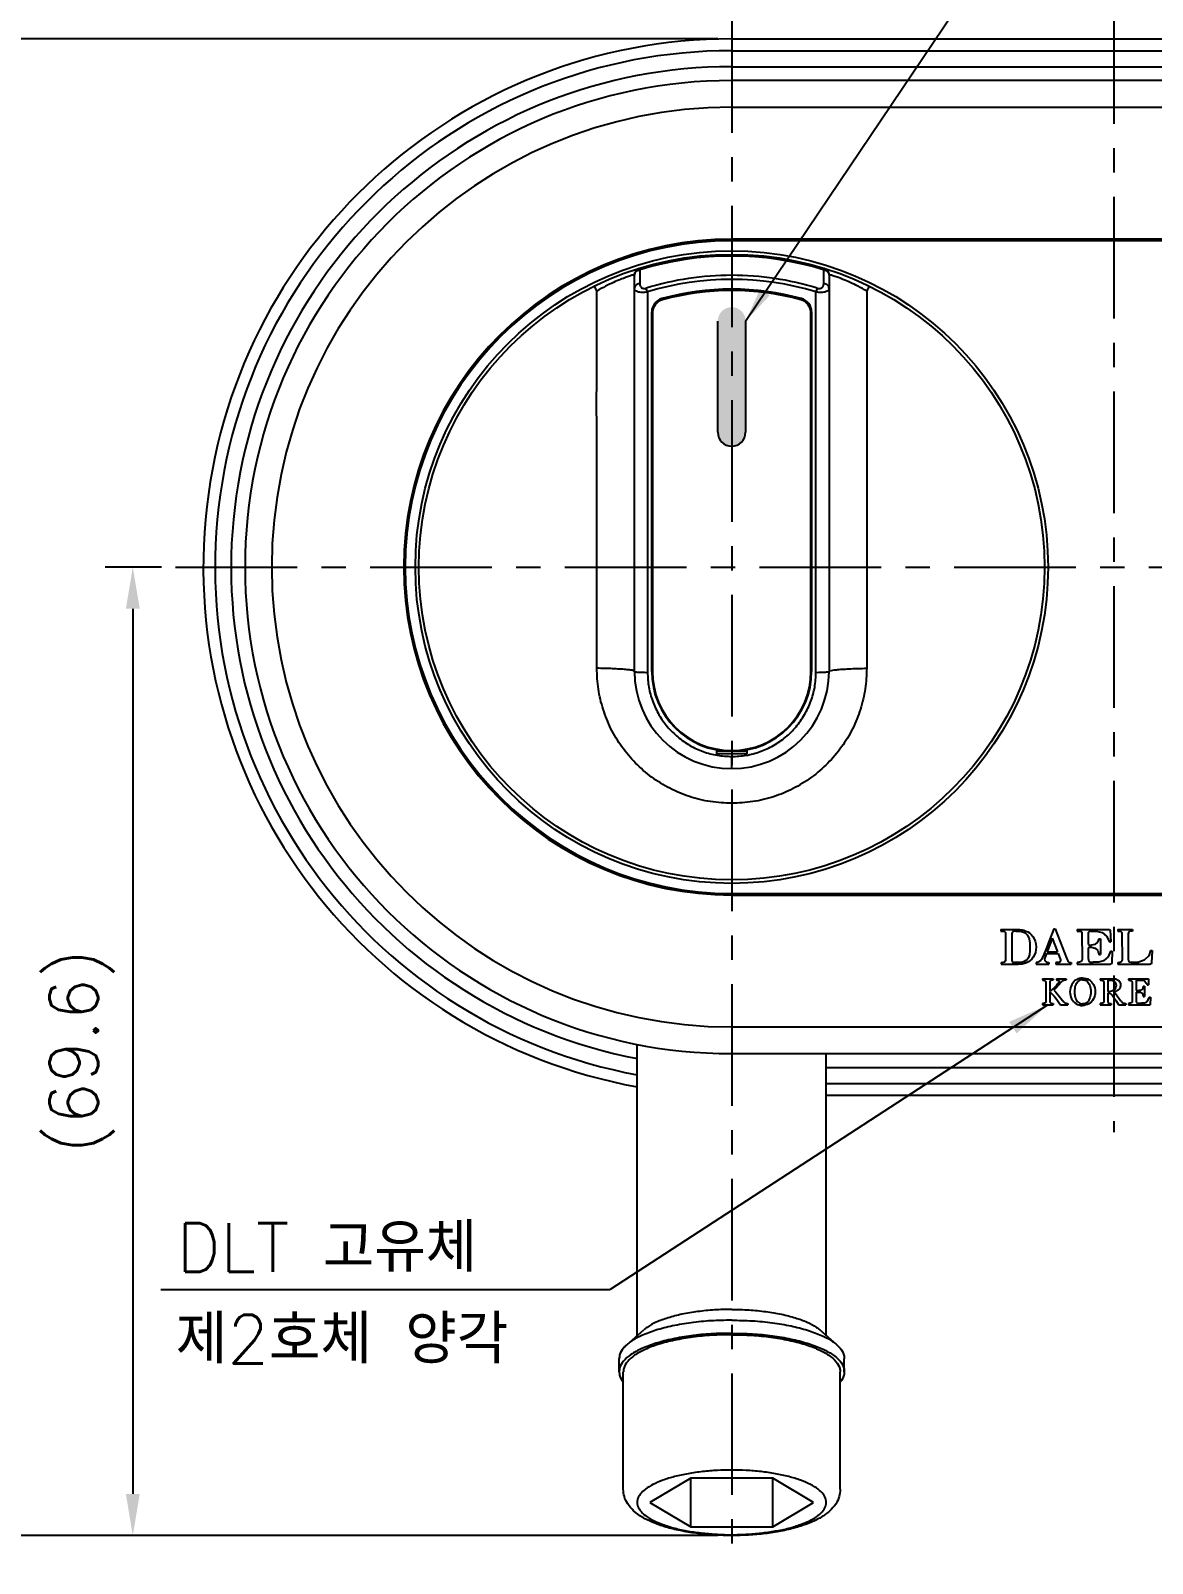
# Model space of a CAD drawing. Extents: x -10573 to -10153, y -17547 to -17250.
# Drawn here: x -10496.9 to -10416.3, y -17460.3 to -17350 of the extents above; entities that cross this region are included whole.
import ezdxf

# ---------------------------------------------------------------- set-up
doc = ezdxf.new("R2010")
doc.units = 0
doc.header["$LTSCALE"] = 7
doc.header["$MEASUREMENT"] = 0
doc.linetypes.add('CENTER', pattern=[2, 1.25, -0.25, 0.25, -0.25])
doc.layers.get('0').update_dxf_attribs({"color": 2, "linetype": 'CONTINUOUS'})
doc.layers.add('CL', color=1, linetype='CENTER')
doc.layers.add('D', color=2, linetype='CONTINUOUS')
doc.styles.add('GHS', font='ROMANS', dxfattribs={"bigfont": 'GHS'})
doc.dimstyles.new('STANDARD$7', dxfattribs={"dimtxt": 3.5, "dimasz": 3, "dimexe": 1, "dimexo": 0.0625, "dimgap": 1, "dimtad": 1, "dimdec": 4, "dimzin": 0, "dimdsep": 46, "dimtxsty": 'GHS', "dimcen": 1, "dimclrt": 2, "dimadec": 0, "dimazin": 0, "dimtfac": 1, "dimtdec": 4, "dimtofl": 0, "dimtmove": 0, "dimatfit": 3, "dimfxl": 0, "dimtolj": 1, "dimtzin": 0, "dimarcsym": 0})

msp = doc.modelspace()

# ---------------------------------------------------------------- hatches: boundary and pattern name
at = {"layer": 'D'}
h = msp.add_hatch(color=1, dxfattribs=at)
h.paths.add_polyline_path([(-10445.52, -17370.89, 0.414214), (-10446.52, -17369.89), (-10446.52, -17379.89, 0.414214), (-10445.52, -17378.89)])
h.paths.add_polyline_path([(-10446.52, -17369.89, 0.414213), (-10447.52, -17370.89), (-10447.52, -17378.89, 0.414213), (-10446.52, -17379.89)])

# ---------------------------------------------------------------- linework, layer by layer
at = {"color": 7, "linetype": 'Continuous'}
for p, q in [((-10446.52, -17350.59), (-10391.52, -17350.59)), ((-10446.52, -17351.45), (-10391.52, -17351.45)), ((-10446.52, -17352.59), (-10391.52, -17352.59)), ((-10391.52, -17353.59), (-10446.52, -17353.59)), ((-10446.52, -17355.51), (-10391.52, -17355.51)), ((-10391.52, -17365), (-10446.52, -17365)), ((-10391.52, -17365.12), (-10446.52, -17365.12)), ((-10446.52, -17366.21), (-10446.52, -17366.09)), ((-10453.52, -17396.09), (-10453.52, -17367.58)), ((-10453.13, -17367.21), (-10453.13, -17368.18)), ((-10439.9, -17368.18), (-10439.9, -17367.21)), ((-10439.52, -17367.58), (-10439.52, -17396.09)), ((-10439.52, -17367.58), (-10439.52, -17367.58)), ((-10452.57, -17368.8), (-10452.66, -17368.52)), ((-10452.57, -17368.8), (-10452.57, -17396.16)), ((-10440.38, -17368.52), (-10440.46, -17368.8)), ((-10440.46, -17396.16), (-10440.46, -17368.8)), ((-10452.27, -17396.09), (-10452.27, -17370.23)), ((-10440.77, -17370.23), (-10440.77, -17396.09)), ((-10452.22, -17370.32), (-10452.22, -17396.09)), ((-10440.82, -17396.09), (-10440.82, -17370.32)), ((-10447.62, -17401.74), (-10447.62, -17402.02)), ((-10445.42, -17401.84), (-10447.62, -17401.84)), ((-10446.52, -17403.09), (-10446.52, -17402.22)), ((-10445.42, -17401.74), (-10445.42, -17402.02)), ((-10446.52, -17412.07), (-10391.52, -17412.07)), ((-10446.52, -17412.19), (-10391.52, -17412.19)), ((-10427.16, -17414.65), (-10427.16, -17414.77)), ((-10427.16, -17414.65), (-10425.94, -17414.65)), ((-10427.16, -17414.77), (-10426.99, -17414.77)), ((-10426.99, -17414.77), (-10426.89, -17414.8)), ((-10426.89, -17414.8), (-10426.84, -17414.87)), ((-10426.84, -17414.87), (-10426.82, -17414.96)), ((-10426.82, -17414.96), (-10426.82, -17416.86)), ((-10426.35, -17414.88), (-10426.37, -17414.94)), ((-10426.37, -17414.94), (-10426.37, -17416.88)), ((-10426.3, -17414.82), (-10426.35, -17414.88)), ((-10426.21, -17414.79), (-10426.3, -17414.82)), ((-10426.09, -17414.79), (-10426.21, -17414.79)), ((-10426.09, -17414.79), (-10425.87, -17414.79)), ((-10425.94, -17414.65), (-10425.79, -17414.66)), ((-10425.87, -17414.79), (-10425.68, -17414.81)), ((-10425.79, -17414.66), (-10425.64, -17414.68)), ((-10425.68, -17414.81), (-10425.53, -17414.85)), ((-10425.64, -17414.68), (-10425.5, -17414.72)), ((-10425.53, -17414.85), (-10425.42, -17414.91)), ((-10425.5, -17414.72), (-10425.36, -17414.77)), ((-10425.42, -17414.91), (-10425.33, -17414.98)), ((-10425.36, -17414.77), (-10425.23, -17414.83)), ((-10425.33, -17414.98), (-10425.25, -17415.07)), ((-10425.25, -17415.07), (-10425.13, -17415.32)), ((-10425.23, -17414.83), (-10425.11, -17414.91)), ((-10425.13, -17415.32), (-10425.08, -17415.64)), ((-10425.11, -17414.91), (-10424.98, -17415.02)), ((-10424.98, -17415.02), (-10424.86, -17415.16)), ((-10424.86, -17415.16), (-10424.77, -17415.32)), ((-10424.77, -17415.32), (-10424.69, -17415.5)), ((-10424.69, -17415.5), (-10424.65, -17415.7)), ((-10423.46, -17415.28), (-10423.84, -17416.26)), ((-10423.35, -17414.61), (-10423.76, -17415.66)), ((-10423.46, -17415.28), (-10423.08, -17416.26)), ((-10423.35, -17414.61), (-10423.25, -17414.61)), ((-10423.25, -17414.61), (-10422.41, -17416.78)), ((-10421.67, -17414.65), (-10421.67, -17414.77)), ((-10421.67, -17414.65), (-10419.39, -17414.65)), ((-10421.67, -17414.77), (-10421.48, -17414.78)), ((-10421.48, -17414.78), (-10421.41, -17414.8)), ((-10421.41, -17414.8), (-10421.35, -17414.86)), ((-10421.35, -17414.86), (-10421.33, -17414.93)), ((-10421.33, -17414.93), (-10421.32, -17416.82)), ((-10420.86, -17414.85), (-10420.88, -17414.92)), ((-10420.88, -17414.92), (-10420.88, -17415.69)), ((-10420.81, -17414.81), (-10420.86, -17414.85)), ((-10420.72, -17414.79), (-10420.81, -17414.81)), ((-10420.72, -17414.79), (-10420.31, -17414.79)), ((-10420.31, -17414.79), (-10419.88, -17414.88)), ((-10420.11, -17415.32), (-10420.2, -17415.58)), ((-10420.11, -17415.32), (-10420, -17415.32)), ((-10420, -17415.32), (-10420, -17416.45)), ((-10419.88, -17414.88), (-10419.56, -17415.14)), ((-10419.56, -17415.14), (-10419.36, -17415.54)), ((-10419.39, -17414.65), (-10419.34, -17414.66)), ((-10419.34, -17414.66), (-10419.32, -17414.68)), ((-10419.32, -17414.68), (-10419.31, -17414.71)), ((-10419.31, -17414.71), (-10419.26, -17415.54)), ((-10418.76, -17414.65), (-10418.76, -17414.77)), ((-10418.76, -17414.65), (-10417.7, -17414.65)), ((-10418.76, -17414.77), (-10418.63, -17414.77)), ((-10418.63, -17414.77), (-10418.54, -17414.8)), ((-10418.54, -17414.8), (-10418.47, -17414.87)), ((-10418.47, -17414.87), (-10418.45, -17415)), ((-10418.45, -17415), (-10418.44, -17416.83)), ((-10417.98, -17414.89), (-10418, -17414.97)), ((-10418, -17414.97), (-10418, -17416.79)), ((-10417.92, -17414.81), (-10417.98, -17414.89)), ((-10417.82, -17414.77), (-10417.92, -17414.81)), ((-10417.7, -17414.77), (-10417.82, -17414.77)), ((-10417.7, -17414.65), (-10417.7, -17414.77)), ((-10425.11, -17416.48), (-10425.2, -17416.72)), ((-10425.07, -17416.18), (-10425.11, -17416.48)), ((-10425.08, -17415.64), (-10425.07, -17415.92)), ((-10425.07, -17415.92), (-10425.07, -17416.18)), ((-10424.74, -17416.49), (-10424.83, -17416.65)), ((-10424.68, -17416.32), (-10424.74, -17416.49)), ((-10424.64, -17416.13), (-10424.68, -17416.32)), ((-10424.65, -17415.7), (-10424.63, -17415.92)), ((-10424.63, -17415.92), (-10424.64, -17416.13)), ((-10424.07, -17416.45), (-10424.18, -17416.73)), ((-10423.9, -17416.04), (-10424.07, -17416.45)), ((-10423.88, -17416.39), (-10424.02, -17416.76)), ((-10423.76, -17415.66), (-10423.9, -17416.04)), ((-10423.88, -17416.39), (-10423.05, -17416.39)), ((-10423.84, -17416.26), (-10423.08, -17416.26)), ((-10423.05, -17416.39), (-10422.87, -17416.85)), ((-10420.88, -17415.69), (-10420.86, -17415.73)), ((-10420.86, -17415.98), (-10420.88, -17416.02)), ((-10420.88, -17416.02), (-10420.88, -17416.69)), ((-10420.86, -17415.73), (-10420.82, -17415.77)), ((-10420.83, -17415.94), (-10420.86, -17415.98)), ((-10420.78, -17415.93), (-10420.83, -17415.94)), ((-10420.82, -17415.77), (-10420.77, -17415.79)), ((-10420.78, -17415.93), (-10420.65, -17415.93)), ((-10420.77, -17415.79), (-10420.65, -17415.79)), ((-10420.41, -17415.74), (-10420.65, -17415.79)), ((-10420.65, -17415.93), (-10420.38, -17416)), ((-10420.2, -17415.58), (-10420.41, -17415.74)), ((-10420.38, -17416), (-10420.19, -17416.18)), ((-10420.19, -17416.18), (-10420.12, -17416.45)), ((-10420.12, -17416.45), (-10420, -17416.45)), ((-10419.28, -17416.21), (-10419.45, -17416.63)), ((-10419.36, -17415.54), (-10419.26, -17415.54)), ((-10419.28, -17416.21), (-10419.15, -17416.21)), ((-10419.15, -17416.21), (-10419.19, -17417.06)), ((-10416.53, -17416.55), (-10416.85, -17416.87)), ((-10416.39, -17416.16), (-10416.53, -17416.55)), ((-10416.39, -17416.16), (-10416.28, -17416.16)), ((-10416.28, -17416.16), (-10416.32, -17417.07)), ((-10427.15, -17417.04), (-10427.15, -17417.16)), ((-10427.15, -17417.04), (-10427.01, -17417.04)), ((-10427.15, -17417.16), (-10425.92, -17417.16)), ((-10426.91, -17417.01), (-10427.01, -17417.04)), ((-10426.85, -17416.94), (-10426.91, -17417.01)), ((-10426.82, -17416.86), (-10426.85, -17416.94)), ((-10426.37, -17416.88), (-10426.36, -17416.95)), ((-10426.36, -17416.95), (-10426.33, -17417)), ((-10426.33, -17417), (-10426.27, -17417.03)), ((-10426.27, -17417.03), (-10426.19, -17417.04)), ((-10425.94, -17417.04), (-10426.19, -17417.04)), ((-10425.78, -17417.03), (-10425.94, -17417.04)), ((-10425.83, -17417.16), (-10425.92, -17417.16)), ((-10425.64, -17417.15), (-10425.83, -17417.16)), ((-10425.61, -17417), (-10425.78, -17417.03)), ((-10425.46, -17417.11), (-10425.64, -17417.15)), ((-10425.48, -17416.96), (-10425.61, -17417)), ((-10425.37, -17416.9), (-10425.48, -17416.96)), ((-10425.31, -17417.06), (-10425.46, -17417.11)), ((-10425.28, -17416.82), (-10425.37, -17416.9)), ((-10425.18, -17416.99), (-10425.31, -17417.06)), ((-10425.2, -17416.72), (-10425.28, -17416.82)), ((-10425.06, -17416.9), (-10425.18, -17416.99)), ((-10424.93, -17416.79), (-10425.06, -17416.9)), ((-10424.83, -17416.65), (-10424.93, -17416.79)), ((-10424.55, -17417.03), (-10424.63, -17417.04)), ((-10424.63, -17417.04), (-10424.63, -17417.16)), ((-10424.63, -17417.16), (-10423.71, -17417.16)), ((-10424.47, -17417), (-10424.55, -17417.03)), ((-10424.4, -17416.97), (-10424.47, -17417)), ((-10424.3, -17416.91), (-10424.4, -17416.97)), ((-10424.23, -17416.83), (-10424.3, -17416.91)), ((-10424.18, -17416.73), (-10424.23, -17416.83)), ((-10424.02, -17416.76), (-10424.01, -17416.91)), ((-10424.01, -17416.91), (-10423.89, -17417)), ((-10423.89, -17417), (-10423.71, -17417.04)), ((-10423.71, -17417.04), (-10423.71, -17417.16)), ((-10423.2, -17417.04), (-10423.2, -17417.16)), ((-10422.98, -17417.04), (-10423.2, -17417.04)), ((-10423.2, -17417.16), (-10422.1, -17417.16)), ((-10422.91, -17417.01), (-10422.98, -17417.04)), ((-10422.87, -17416.95), (-10422.91, -17417.01)), ((-10422.87, -17416.85), (-10422.87, -17416.95)), ((-10422.41, -17416.78), (-10422.35, -17416.92)), ((-10422.35, -17416.92), (-10422.27, -17417.01)), ((-10422.27, -17417.01), (-10422.1, -17417.04)), ((-10422.1, -17417.04), (-10422.1, -17417.16)), ((-10421.5, -17417.02), (-10421.67, -17417.04)), ((-10421.67, -17417.04), (-10421.67, -17417.16)), ((-10421.67, -17417.16), (-10419.27, -17417.16)), ((-10421.38, -17416.97), (-10421.5, -17417.02)), ((-10421.32, -17416.82), (-10421.38, -17416.97)), ((-10420.88, -17416.69), (-10420.88, -17416.76)), ((-10420.88, -17416.76), (-10420.87, -17416.82)), ((-10420.87, -17416.82), (-10420.86, -17416.86)), ((-10420.86, -17416.86), (-10420.82, -17416.94)), ((-10420.82, -17416.94), (-10420.76, -17417)), ((-10420.76, -17417), (-10420.67, -17417.02)), ((-10420.67, -17417.02), (-10420.53, -17417.02)), ((-10420.12, -17417.02), (-10420.53, -17417.02)), ((-10419.79, -17416.91), (-10420.12, -17417.02)), ((-10419.45, -17416.63), (-10419.79, -17416.91)), ((-10419.24, -17417.15), (-10419.27, -17417.16)), ((-10419.2, -17417.11), (-10419.24, -17417.15)), ((-10419.19, -17417.06), (-10419.2, -17417.11)), ((-10418.76, -17417.04), (-10418.76, -17417.16)), ((-10418.76, -17417.04), (-10418.61, -17417.04)), ((-10418.76, -17417.16), (-10416.42, -17417.16)), ((-10418.53, -17417), (-10418.61, -17417.04)), ((-10418.47, -17416.93), (-10418.53, -17417)), ((-10418.44, -17416.83), (-10418.47, -17416.93)), ((-10418, -17416.79), (-10417.99, -17416.89)), ((-10417.99, -17416.89), (-10417.95, -17416.98)), ((-10417.95, -17416.98), (-10417.82, -17417.02)), ((-10417.82, -17417.02), (-10417.24, -17417.02)), ((-10416.85, -17416.87), (-10417.24, -17417.02)), ((-10416.37, -17417.15), (-10416.42, -17417.16)), ((-10416.34, -17417.13), (-10416.37, -17417.15)), ((-10416.32, -17417.07), (-10416.34, -17417.13)), ((-10424.17, -17418.2), (-10424.17, -17418.29)), ((-10424.17, -17418.2), (-10423.39, -17418.2)), ((-10424.17, -17418.29), (-10424.15, -17418.3)), ((-10424.15, -17418.3), (-10424.12, -17418.3)), ((-10424.12, -17418.3), (-10424.09, -17418.31)), ((-10424.09, -17418.31), (-10424.05, -17418.32)), ((-10424.05, -17418.32), (-10424.03, -17418.33)), ((-10424.03, -17418.33), (-10424, -17418.34)), ((-10424, -17418.34), (-10423.97, -17418.36)), ((-10423.97, -17418.36), (-10423.95, -17418.37)), ((-10423.95, -17418.37), (-10423.94, -17418.39)), ((-10423.94, -17418.39), (-10423.93, -17418.42)), ((-10423.93, -17418.42), (-10423.93, -17418.44)), ((-10423.93, -17418.44), (-10423.93, -17418.47)), ((-10423.93, -17418.47), (-10423.93, -17419.83)), ((-10423.63, -17418.38), (-10423.64, -17418.4)), ((-10423.64, -17418.4), (-10423.64, -17418.43)), ((-10423.64, -17418.43), (-10423.64, -17418.46)), ((-10423.64, -17418.46), (-10423.64, -17419.11)), ((-10423.61, -17418.36), (-10423.63, -17418.38)), ((-10423.59, -17418.34), (-10423.61, -17418.36)), ((-10423.57, -17418.33), (-10423.59, -17418.34)), ((-10423.55, -17418.32), (-10423.57, -17418.33)), ((-10423.52, -17418.31), (-10423.55, -17418.32)), ((-10423.48, -17418.31), (-10423.52, -17418.31)), ((-10423.45, -17418.3), (-10423.48, -17418.31)), ((-10423.42, -17418.3), (-10423.45, -17418.3)), ((-10423.39, -17418.29), (-10423.42, -17418.3)), ((-10423.39, -17418.2), (-10423.39, -17418.29)), ((-10423.24, -17418.75), (-10423.31, -17418.83)), ((-10423.17, -17418.68), (-10423.24, -17418.75)), ((-10423.17, -17418.2), (-10423.17, -17418.29)), ((-10423.17, -17418.2), (-10422.46, -17418.2)), ((-10423.17, -17418.29), (-10423.12, -17418.3)), ((-10423.11, -17418.61), (-10423.17, -17418.68)), ((-10423.06, -17418.72), (-10423.15, -17418.83)), ((-10423.12, -17418.3), (-10423.1, -17418.3)), ((-10423.06, -17418.54), (-10423.11, -17418.61)), ((-10423.1, -17418.3), (-10423.08, -17418.3)), ((-10423.08, -17418.3), (-10423.05, -17418.31)), ((-10422.77, -17418.4), (-10423.06, -17418.72)), ((-10423.02, -17418.49), (-10423.06, -17418.54)), ((-10423.05, -17418.31), (-10423.03, -17418.31)), ((-10423.03, -17418.31), (-10423.01, -17418.32)), ((-10422.99, -17418.44), (-10423.02, -17418.49)), ((-10423.01, -17418.32), (-10423, -17418.33)), ((-10423, -17418.33), (-10422.98, -17418.34)), ((-10422.98, -17418.4), (-10422.99, -17418.44)), ((-10422.98, -17418.34), (-10422.97, -17418.36)), ((-10422.97, -17418.36), (-10422.98, -17418.4)), ((-10422.75, -17418.38), (-10422.77, -17418.4)), ((-10422.72, -17418.36), (-10422.75, -17418.38)), ((-10422.69, -17418.35), (-10422.72, -17418.36)), ((-10422.66, -17418.33), (-10422.69, -17418.35)), ((-10422.62, -17418.32), (-10422.66, -17418.33)), ((-10422.59, -17418.31), (-10422.62, -17418.32)), ((-10422.55, -17418.3), (-10422.59, -17418.31)), ((-10422.52, -17418.3), (-10422.55, -17418.3)), ((-10422.46, -17418.29), (-10422.52, -17418.3)), ((-10422.46, -17418.2), (-10422.46, -17418.29)), ((-10422.11, -17418.73), (-10422.15, -17418.86)), ((-10422.06, -17418.62), (-10422.11, -17418.73)), ((-10421.99, -17418.51), (-10422.06, -17418.62)), ((-10421.92, -17418.42), (-10421.99, -17418.51)), ((-10421.83, -17418.34), (-10421.92, -17418.42)), ((-10421.83, -17418.81), (-10421.85, -17418.92)), ((-10421.73, -17418.28), (-10421.83, -17418.34)), ((-10421.81, -17418.71), (-10421.83, -17418.81)), ((-10421.77, -17418.62), (-10421.81, -17418.71)), ((-10421.73, -17418.54), (-10421.77, -17418.62)), ((-10421.63, -17418.22), (-10421.73, -17418.28)), ((-10421.68, -17418.46), (-10421.73, -17418.54)), ((-10421.62, -17418.4), (-10421.68, -17418.46)), ((-10421.52, -17418.18), (-10421.63, -17418.22)), ((-10421.55, -17418.35), (-10421.62, -17418.4)), ((-10421.47, -17418.3), (-10421.55, -17418.35)), ((-10421.4, -17418.16), (-10421.52, -17418.18)), ((-10421.38, -17418.28), (-10421.47, -17418.3)), ((-10421.28, -17418.15), (-10421.4, -17418.16)), ((-10421.28, -17418.27), (-10421.38, -17418.28)), ((-10421.28, -17418.15), (-10421.16, -17418.16)), ((-10421.28, -17418.27), (-10421.19, -17418.28)), ((-10421.19, -17418.28), (-10421.11, -17418.3)), ((-10421.16, -17418.16), (-10421.04, -17418.19)), ((-10421.11, -17418.3), (-10421.03, -17418.33)), ((-10421.04, -17418.19), (-10420.93, -17418.22)), ((-10421.03, -17418.33), (-10420.96, -17418.38)), ((-10420.96, -17418.38), (-10420.9, -17418.44)), ((-10420.93, -17418.22), (-10420.82, -17418.28)), ((-10420.9, -17418.44), (-10420.85, -17418.51)), ((-10420.85, -17418.51), (-10420.8, -17418.59)), ((-10420.82, -17418.28), (-10420.73, -17418.34)), ((-10420.8, -17418.59), (-10420.77, -17418.68)), ((-10420.77, -17418.68), (-10420.74, -17418.79)), ((-10420.74, -17418.79), (-10420.72, -17418.9)), ((-10420.73, -17418.34), (-10420.64, -17418.42)), ((-10420.64, -17418.42), (-10420.57, -17418.51)), ((-10420.57, -17418.51), (-10420.5, -17418.62)), ((-10420.5, -17418.62), (-10420.45, -17418.74)), ((-10420.45, -17418.74), (-10420.41, -17418.86)), ((-10420.01, -17418.2), (-10420.01, -17418.29)), ((-10420.01, -17418.2), (-10419.14, -17418.2)), ((-10420.01, -17418.29), (-10419.99, -17418.3)), ((-10419.99, -17418.3), (-10419.96, -17418.3)), ((-10419.96, -17418.3), (-10419.92, -17418.31)), ((-10419.92, -17418.31), (-10419.89, -17418.31)), ((-10419.89, -17418.31), (-10419.86, -17418.32)), ((-10419.86, -17418.32), (-10419.84, -17418.33)), ((-10419.84, -17418.33), (-10419.81, -17418.34)), ((-10419.81, -17418.34), (-10419.79, -17418.36)), ((-10419.79, -17418.36), (-10419.77, -17418.38)), ((-10419.77, -17418.38), (-10419.77, -17418.41)), ((-10419.77, -17418.41), (-10419.76, -17418.43)), ((-10419.76, -17418.43), (-10419.76, -17418.46)), ((-10419.76, -17418.46), (-10419.76, -17419.82)), ((-10419.48, -17418.31), (-10419.48, -17419.11)), ((-10419.48, -17418.31), (-10419.25, -17418.31)), ((-10419.25, -17418.31), (-10419.14, -17418.32)), ((-10419.14, -17418.2), (-10419.07, -17418.2)), ((-10419.14, -17418.32), (-10419.05, -17418.35)), ((-10419.07, -17418.2), (-10418.99, -17418.21)), ((-10419.05, -17418.35), (-10418.98, -17418.41)), ((-10418.99, -17418.21), (-10418.92, -17418.22)), ((-10418.98, -17418.41), (-10418.92, -17418.48)), ((-10418.89, -17418.8), (-10418.93, -17418.91)), ((-10418.92, -17418.22), (-10418.85, -17418.24)), ((-10418.92, -17418.48), (-10418.89, -17418.57)), ((-10418.89, -17418.57), (-10418.88, -17418.68)), ((-10418.88, -17418.68), (-10418.89, -17418.8)), ((-10418.85, -17418.24), (-10418.79, -17418.27)), ((-10418.79, -17418.27), (-10418.73, -17418.3)), ((-10418.73, -17418.3), (-10418.68, -17418.34)), ((-10418.68, -17418.34), (-10418.64, -17418.39)), ((-10418.64, -17418.39), (-10418.6, -17418.44)), ((-10418.6, -17418.44), (-10418.57, -17418.5)), ((-10418.57, -17418.78), (-10418.58, -17418.84)), ((-10418.57, -17418.5), (-10418.56, -17418.57)), ((-10418.55, -17418.72), (-10418.57, -17418.78)), ((-10418.56, -17418.57), (-10418.55, -17418.65)), ((-10418.55, -17418.65), (-10418.55, -17418.72)), ((-10417.99, -17418.2), (-10417.99, -17418.29)), ((-10417.99, -17418.2), (-10416.54, -17418.2)), ((-10417.99, -17418.29), (-10417.97, -17418.3)), ((-10417.97, -17418.3), (-10417.93, -17418.3)), ((-10417.93, -17418.3), (-10417.9, -17418.31)), ((-10417.9, -17418.31), (-10417.86, -17418.32)), ((-10417.86, -17418.32), (-10417.83, -17418.33)), ((-10417.83, -17418.33), (-10417.8, -17418.34)), ((-10417.8, -17418.34), (-10417.77, -17418.36)), ((-10417.77, -17418.36), (-10417.75, -17418.37)), ((-10417.75, -17418.37), (-10417.74, -17418.39)), ((-10417.74, -17418.39), (-10417.73, -17418.42)), ((-10417.73, -17418.42), (-10417.73, -17418.44)), ((-10417.73, -17418.44), (-10417.73, -17418.47)), ((-10417.73, -17418.47), (-10417.73, -17419.85)), ((-10417.44, -17418.3), (-10417.44, -17419.05)), ((-10417.44, -17418.3), (-10417.1, -17418.3)), ((-10417.1, -17418.3), (-10417.06, -17418.3)), ((-10417.06, -17418.3), (-10416.98, -17418.31)), ((-10416.98, -17418.31), (-10416.92, -17418.31)), ((-10416.93, -17418.78), (-10416.94, -17418.82)), ((-10416.92, -17418.74), (-10416.93, -17418.78)), ((-10416.92, -17418.31), (-10416.87, -17418.33)), ((-10416.92, -17418.74), (-10416.82, -17418.74)), ((-10416.87, -17418.33), (-10416.81, -17418.37)), ((-10416.82, -17418.74), (-10416.82, -17419.48)), ((-10416.81, -17418.37), (-10416.75, -17418.44)), ((-10416.75, -17418.44), (-10416.7, -17418.51)), ((-10416.7, -17418.51), (-10416.66, -17418.58)), ((-10416.66, -17418.58), (-10416.64, -17418.65)), ((-10416.64, -17418.65), (-10416.54, -17418.65)), ((-10416.54, -17418.2), (-10416.54, -17418.65)), ((-10423.94, -17419.91), (-10423.96, -17419.93)), ((-10423.93, -17419.89), (-10423.94, -17419.91)), ((-10423.93, -17419.83), (-10423.93, -17419.86)), ((-10423.93, -17419.86), (-10423.93, -17419.89)), ((-10423.64, -17419.11), (-10423.62, -17419.11)), ((-10423.64, -17419.16), (-10423.64, -17419.81)), ((-10423.64, -17419.16), (-10423.61, -17419.16)), ((-10423.64, -17419.81), (-10423.64, -17419.84)), ((-10423.64, -17419.84), (-10423.64, -17419.87)), ((-10423.64, -17419.87), (-10423.63, -17419.89)), ((-10423.63, -17419.89), (-10423.61, -17419.91)), ((-10423.54, -17419.04), (-10423.62, -17419.11)), ((-10423.61, -17419.16), (-10423.47, -17419.31)), ((-10423.61, -17419.91), (-10423.59, -17419.93)), ((-10423.46, -17418.97), (-10423.54, -17419.04)), ((-10423.47, -17419.31), (-10423.34, -17419.46)), ((-10423.38, -17418.9), (-10423.46, -17418.97)), ((-10423.31, -17418.83), (-10423.38, -17418.9)), ((-10423.25, -17418.93), (-10423.35, -17419.03)), ((-10423.35, -17419.03), (-10423.22, -17419.17)), ((-10423.34, -17419.46), (-10423.22, -17419.61)), ((-10423.15, -17418.83), (-10423.25, -17418.93)), ((-10423.22, -17419.17), (-10423.11, -17419.3)), ((-10423.22, -17419.61), (-10423.1, -17419.77)), ((-10423.11, -17419.3), (-10423, -17419.43)), ((-10423.1, -17419.77), (-10422.99, -17419.92)), ((-10423, -17419.43), (-10422.74, -17419.77)), ((-10422.74, -17419.77), (-10422.7, -17419.81)), ((-10422.7, -17419.81), (-10422.66, -17419.85)), ((-10422.66, -17419.85), (-10422.62, -17419.88)), ((-10422.62, -17419.88), (-10422.59, -17419.91)), ((-10422.59, -17419.91), (-10422.55, -17419.93)), ((-10422.18, -17418.99), (-10422.19, -17419.14)), ((-10422.19, -17419.14), (-10422.18, -17419.28)), ((-10422.15, -17418.86), (-10422.18, -17418.99)), ((-10422.18, -17419.28), (-10422.16, -17419.41)), ((-10422.16, -17419.41), (-10422.12, -17419.53)), ((-10422.12, -17419.53), (-10422.07, -17419.65)), ((-10422.07, -17419.65), (-10422, -17419.75)), ((-10422, -17419.75), (-10421.93, -17419.85)), ((-10421.93, -17419.85), (-10421.85, -17419.93)), ((-10421.86, -17419.03), (-10421.87, -17419.14)), ((-10421.87, -17419.14), (-10421.86, -17419.26)), ((-10421.85, -17418.92), (-10421.86, -17419.03)), ((-10421.86, -17419.26), (-10421.85, -17419.38)), ((-10421.85, -17419.38), (-10421.83, -17419.49)), ((-10421.83, -17419.49), (-10421.8, -17419.58)), ((-10421.8, -17419.58), (-10421.77, -17419.68)), ((-10421.77, -17419.68), (-10421.72, -17419.76)), ((-10421.72, -17419.76), (-10421.67, -17419.83)), ((-10421.67, -17419.83), (-10421.61, -17419.89)), ((-10421.61, -17419.89), (-10421.54, -17419.94)), ((-10420.96, -17419.89), (-10421.03, -17419.94)), ((-10420.89, -17419.83), (-10420.96, -17419.89)), ((-10420.84, -17419.75), (-10420.89, -17419.83)), ((-10420.8, -17419.67), (-10420.84, -17419.75)), ((-10420.76, -17419.58), (-10420.8, -17419.67)), ((-10420.73, -17419.48), (-10420.76, -17419.58)), ((-10420.65, -17419.86), (-10420.74, -17419.94)), ((-10420.71, -17419.38), (-10420.73, -17419.48)), ((-10420.72, -17418.9), (-10420.7, -17419.02)), ((-10420.7, -17419.26), (-10420.71, -17419.38)), ((-10420.7, -17419.02), (-10420.7, -17419.14)), ((-10420.7, -17419.14), (-10420.7, -17419.26)), ((-10420.57, -17419.77), (-10420.65, -17419.86)), ((-10420.5, -17419.66), (-10420.57, -17419.77)), ((-10420.45, -17419.55), (-10420.5, -17419.66)), ((-10420.41, -17419.42), (-10420.45, -17419.55)), ((-10420.41, -17418.86), (-10420.39, -17419)), ((-10420.39, -17419.29), (-10420.41, -17419.42)), ((-10420.39, -17419), (-10420.38, -17419.14)), ((-10420.38, -17419.14), (-10420.39, -17419.29)), ((-10419.78, -17419.91), (-10419.79, -17419.93)), ((-10419.77, -17419.88), (-10419.78, -17419.91)), ((-10419.76, -17419.86), (-10419.77, -17419.88)), ((-10419.76, -17419.82), (-10419.76, -17419.86)), ((-10419.48, -17419.11), (-10419.3, -17419.11)), ((-10419.48, -17419.23), (-10419.48, -17419.82)), ((-10419.48, -17419.23), (-10419.29, -17419.23)), ((-10419.48, -17419.82), (-10419.48, -17419.85)), ((-10419.48, -17419.85), (-10419.47, -17419.88)), ((-10419.47, -17419.88), (-10419.46, -17419.91)), ((-10419.46, -17419.91), (-10419.45, -17419.93)), ((-10419.19, -17419.1), (-10419.3, -17419.11)), ((-10419.29, -17419.23), (-10419.16, -17419.39)), ((-10419.09, -17419.06), (-10419.19, -17419.1)), ((-10419.16, -17419.39), (-10419.08, -17419.49)), ((-10419, -17419), (-10419.09, -17419.06)), ((-10419.08, -17419.49), (-10418.99, -17419.62)), ((-10418.94, -17419.13), (-10419.01, -17419.15)), ((-10419.01, -17419.15), (-10418.92, -17419.27)), ((-10418.93, -17418.91), (-10419, -17419)), ((-10418.99, -17419.62), (-10418.88, -17419.79)), ((-10418.88, -17419.11), (-10418.94, -17419.13)), ((-10418.92, -17419.27), (-10418.55, -17419.77)), ((-10418.82, -17419.08), (-10418.88, -17419.11)), ((-10418.88, -17419.79), (-10418.8, -17419.91)), ((-10418.77, -17419.05), (-10418.82, -17419.08)), ((-10418.8, -17419.91), (-10418.69, -17420.08)), ((-10418.72, -17419.02), (-10418.77, -17419.05)), ((-10418.68, -17418.98), (-10418.72, -17419.02)), ((-10418.64, -17418.94), (-10418.68, -17418.98)), ((-10418.61, -17418.89), (-10418.64, -17418.94)), ((-10418.58, -17418.84), (-10418.61, -17418.89)), ((-10418.55, -17419.77), (-10418.51, -17419.82)), ((-10418.51, -17419.82), (-10418.48, -17419.86)), ((-10418.48, -17419.86), (-10418.45, -17419.89)), ((-10418.45, -17419.89), (-10418.42, -17419.91)), ((-10418.42, -17419.91), (-10418.38, -17419.93)), ((-10417.74, -17419.9), (-10417.76, -17419.92)), ((-10417.73, -17419.88), (-10417.74, -17419.9)), ((-10417.73, -17419.85), (-10417.73, -17419.88)), ((-10417.44, -17419.05), (-10417.23, -17419.05)), ((-10417.44, -17419.16), (-10417.44, -17419.72)), ((-10417.44, -17419.16), (-10417.23, -17419.16)), ((-10417.44, -17419.72), (-10417.44, -17419.78)), ((-10417.44, -17419.78), (-10417.44, -17419.82)), ((-10417.44, -17419.82), (-10417.43, -17419.86)), ((-10417.43, -17419.86), (-10417.42, -17419.89)), ((-10417.42, -17419.89), (-10417.41, -17419.91)), ((-10417.41, -17419.91), (-10417.38, -17419.93)), ((-10417.17, -17419.05), (-10417.23, -17419.05)), ((-10417.23, -17419.16), (-10417.18, -17419.16)), ((-10417.18, -17419.16), (-10417.13, -17419.17)), ((-10417.12, -17419.04), (-10417.17, -17419.05)), ((-10417.13, -17419.17), (-10417.09, -17419.17)), ((-10417.08, -17419.03), (-10417.12, -17419.04)), ((-10417.09, -17419.17), (-10417.06, -17419.19)), ((-10417.05, -17419.02), (-10417.08, -17419.03)), ((-10417.06, -17419.19), (-10417.03, -17419.21)), ((-10417.02, -17418.99), (-10417.05, -17419.02)), ((-10417.03, -17419.21), (-10417, -17419.24)), ((-10417, -17418.97), (-10417.02, -17418.99)), ((-10416.98, -17418.94), (-10417, -17418.97)), ((-10417, -17419.24), (-10416.98, -17419.27)), ((-10416.96, -17418.9), (-10416.98, -17418.94)), ((-10416.98, -17419.27), (-10416.97, -17419.3)), ((-10416.97, -17419.3), (-10416.95, -17419.34)), ((-10416.95, -17418.87), (-10416.96, -17418.9)), ((-10416.94, -17418.82), (-10416.95, -17418.87)), ((-10416.95, -17419.34), (-10416.94, -17419.39)), ((-10416.94, -17419.39), (-10416.93, -17419.44)), ((-10416.93, -17419.44), (-10416.92, -17419.48)), ((-10416.92, -17419.48), (-10416.82, -17419.48)), ((-10416.71, -17419.91), (-10416.72, -17419.92)), ((-10416.66, -17419.86), (-10416.71, -17419.91)), ((-10416.62, -17419.79), (-10416.66, -17419.86)), ((-10416.58, -17419.72), (-10416.62, -17419.79)), ((-10416.54, -17419.64), (-10416.58, -17419.72)), ((-10416.51, -17419.57), (-10416.54, -17419.64)), ((-10416.49, -17419.53), (-10416.51, -17419.57)), ((-10416.49, -17419.53), (-10416.4, -17419.53)), ((-10416.4, -17419.53), (-10416.43, -17420.08)), ((-10424.17, -17419.98), (-10424.17, -17420.08)), ((-10424.08, -17419.98), (-10424.17, -17419.98)), ((-10424.17, -17420.08), (-10423.39, -17420.08)), ((-10424.05, -17419.97), (-10424.08, -17419.98)), ((-10424.02, -17419.97), (-10424.05, -17419.97)), ((-10424, -17419.96), (-10424.02, -17419.97)), ((-10423.98, -17419.95), (-10424, -17419.96)), ((-10423.96, -17419.93), (-10423.98, -17419.95)), ((-10423.59, -17419.93), (-10423.57, -17419.95)), ((-10423.57, -17419.95), (-10423.55, -17419.95)), ((-10423.55, -17419.95), (-10423.52, -17419.96)), ((-10423.52, -17419.96), (-10423.49, -17419.97)), ((-10423.49, -17419.97), (-10423.45, -17419.98)), ((-10423.45, -17419.98), (-10423.42, -17419.98)), ((-10423.42, -17419.98), (-10423.39, -17419.98)), ((-10423.39, -17419.98), (-10423.39, -17420.08)), ((-10422.99, -17419.92), (-10422.88, -17420.08)), ((-10422.88, -17420.08), (-10422.35, -17420.08)), ((-10422.55, -17419.93), (-10422.53, -17419.95)), ((-10422.53, -17419.95), (-10422.5, -17419.96)), ((-10422.5, -17419.96), (-10422.47, -17419.97)), ((-10422.47, -17419.97), (-10422.44, -17419.97)), ((-10422.44, -17419.97), (-10422.41, -17419.98)), ((-10422.41, -17419.98), (-10422.38, -17419.98)), ((-10422.38, -17419.98), (-10422.35, -17419.98)), ((-10422.35, -17419.98), (-10422.35, -17420.08)), ((-10421.85, -17419.93), (-10421.75, -17420)), ((-10421.75, -17420), (-10421.64, -17420.05)), ((-10421.64, -17420.05), (-10421.53, -17420.09)), ((-10421.54, -17419.94), (-10421.47, -17419.98)), ((-10421.53, -17420.09), (-10421.41, -17420.12)), ((-10421.47, -17419.98), (-10421.38, -17420)), ((-10421.41, -17420.12), (-10421.28, -17420.12)), ((-10421.38, -17420), (-10421.28, -17420.01)), ((-10421.19, -17420), (-10421.28, -17420.01)), ((-10421.16, -17420.12), (-10421.28, -17420.12)), ((-10421.11, -17419.98), (-10421.19, -17420)), ((-10421.05, -17420.09), (-10421.16, -17420.12)), ((-10421.03, -17419.94), (-10421.11, -17419.98)), ((-10420.94, -17420.06), (-10421.05, -17420.09)), ((-10420.83, -17420), (-10420.94, -17420.06)), ((-10420.74, -17419.94), (-10420.83, -17420)), ((-10420.01, -17419.98), (-10420.01, -17420.08)), ((-10419.99, -17419.98), (-10420.01, -17419.98)), ((-10420.01, -17420.08), (-10419.22, -17420.08)), ((-10419.96, -17419.98), (-10419.99, -17419.98)), ((-10419.92, -17419.98), (-10419.96, -17419.98)), ((-10419.88, -17419.97), (-10419.92, -17419.98)), ((-10419.86, -17419.97), (-10419.88, -17419.97)), ((-10419.84, -17419.96), (-10419.86, -17419.97)), ((-10419.81, -17419.95), (-10419.84, -17419.96)), ((-10419.79, -17419.93), (-10419.81, -17419.95)), ((-10419.45, -17419.93), (-10419.43, -17419.94)), ((-10419.43, -17419.94), (-10419.4, -17419.96)), ((-10419.4, -17419.96), (-10419.38, -17419.96)), ((-10419.38, -17419.96), (-10419.35, -17419.97)), ((-10419.35, -17419.97), (-10419.32, -17419.98)), ((-10419.32, -17419.98), (-10419.28, -17419.98)), ((-10419.28, -17419.98), (-10419.25, -17419.98)), ((-10419.25, -17419.98), (-10419.22, -17419.98)), ((-10419.22, -17419.98), (-10419.22, -17420.08)), ((-10418.69, -17420.08), (-10418.18, -17420.08)), ((-10418.38, -17419.93), (-10418.35, -17419.95)), ((-10418.35, -17419.95), (-10418.33, -17419.96)), ((-10418.33, -17419.96), (-10418.3, -17419.97)), ((-10418.3, -17419.97), (-10418.27, -17419.97)), ((-10418.27, -17419.97), (-10418.23, -17419.98)), ((-10418.23, -17419.98), (-10418.21, -17419.98)), ((-10418.21, -17419.98), (-10418.18, -17419.98)), ((-10418.18, -17419.98), (-10418.18, -17420.08)), ((-10417.99, -17419.98), (-10417.99, -17420.08)), ((-10417.96, -17419.98), (-10417.99, -17419.98)), ((-10417.99, -17420.08), (-10416.43, -17420.08)), ((-10417.93, -17419.98), (-10417.96, -17419.98)), ((-10417.89, -17419.97), (-10417.93, -17419.98)), ((-10417.85, -17419.97), (-10417.89, -17419.97)), ((-10417.82, -17419.96), (-10417.85, -17419.97)), ((-10417.8, -17419.96), (-10417.82, -17419.96)), ((-10417.78, -17419.94), (-10417.8, -17419.96)), ((-10417.76, -17419.92), (-10417.78, -17419.94)), ((-10417.38, -17419.93), (-10417.36, -17419.95)), ((-10417.36, -17419.95), (-10417.33, -17419.96)), ((-10417.33, -17419.96), (-10417.29, -17419.96)), ((-10417.29, -17419.96), (-10417.25, -17419.97)), ((-10417.25, -17419.97), (-10417.19, -17419.97)), ((-10417.19, -17419.97), (-10417.12, -17419.97)), ((-10417.12, -17419.97), (-10417.05, -17419.97)), ((-10416.98, -17419.97), (-10417.05, -17419.97)), ((-10416.96, -17419.97), (-10416.98, -17419.97)), ((-10416.92, -17419.97), (-10416.96, -17419.97)), ((-10416.89, -17419.97), (-10416.92, -17419.97)), ((-10416.85, -17419.96), (-10416.89, -17419.97)), ((-10416.82, -17419.95), (-10416.85, -17419.96)), ((-10416.78, -17419.95), (-10416.82, -17419.95)), ((-10416.75, -17419.94), (-10416.78, -17419.95)), ((-10416.72, -17419.92), (-10416.75, -17419.94)), ((-10391.52, -17421.68), (-10446.52, -17421.68)), ((-10453.32, -17443.88), (-10453.32, -17422.92)), ((-10446.52, -17423.59), (-10391.52, -17423.59)), ((-10439.72, -17443.88), (-10439.72, -17423.59)), ((-10439.72, -17424.59), (-10398.32, -17424.59)), ((-10439.72, -17425.74), (-10398.32, -17425.74)), ((-10439.72, -17426.59), (-10398.32, -17426.59)), ((-10454.06, -17444.53), (-10452.85, -17443.47)), ((-10438.97, -17444.53), (-10440.18, -17443.47)), ((-10454.62, -17446.48), (-10454.62, -17445.54)), ((-10438.42, -17446.48), (-10438.42, -17445.54)), ((-10454.32, -17454.93), (-10454.32, -17446.48)), ((-10438.72, -17454.93), (-10438.72, -17446.48)), ((-10449.46, -17454.13), (-10452.4, -17455.87)), ((-10449.46, -17457.62), (-10449.46, -17454.13)), ((-10443.57, -17454.13), (-10449.46, -17454.13)), ((-10443.57, -17457.62), (-10443.57, -17454.13)), ((-10440.63, -17455.87), (-10443.57, -17454.13)), ((-10452.4, -17455.87), (-10449.46, -17457.62)), ((-10443.57, -17457.62), (-10440.63, -17455.87)), ((-10449.46, -17457.62), (-10443.57, -17457.62))]:
    msp.add_line(p, q, dxfattribs=at)
for radius in [22.75, 22.5]:
    msp.add_circle((-10446.52, -17388.59), radius, dxfattribs=at)
for centre, radius, start, end in [((-10446.52, -17388.59), 38, 90, 259.6897), ((-10446.52, -17388.59), 37.15, 89.9999, 259.451), ((-10446.52, -17388.59), 36, 89.9999, 259.112), ((-10446.52, -17388.59), 35, 90, 270), ((-10446.52, -17388.59), 33.08, 90, 270), ((-10446.52, -17388.59), 23.59, 90, 270), ((-10446.52, -17388.59), 23.48, 90, 270), ((-10446.52, -17388.59), 22.38, 72.8149, 107.1848), ((-10453.02, -17367.58), 0.5, 107.1848, 180), ((-10446.52, -17388.59), 20.99, 89.9998, 107.0098), ((-10446.52, -17388.59), 20.7, 72.9897, 107.0103), ((-10446.52, -17388.59), 20.99, 72.9899, 90.0005), ((-10440.02, -17367.58), 0.5, 0, 72.8152), ((-10446.52, -17387.39), 18.8, 74.5228, 105.4771), ((-10446.52, -17387.39), 18.7, 74.6011, 105.3988), ((-10451.27, -17370.23), 1, 105.4771, 180), ((-10451.22, -17370.32), 1, 105.3988, 180), ((-10441.82, -17370.32), 1, 0, 74.6011), ((-10441.77, -17370.23), 1, 0, 74.5228), ((-10446.52, -17396.09), 7, 180, 0), ((-10446.52, -17396.09), 5.75, 180, 0), ((-10446.52, -17396.09), 5.7, 180, 0)]:
    msp.add_arc(centre, radius, start, end, dxfattribs=at)
for points in [[(-10453.52, -17367.58), (-10453.59, -17367.58), (-10453.79, -17367.63), (-10454.1, -17367.74), (-10454.52, -17367.9), (-10455.02, -17368.11), (-10455.59, -17368.39), (-10456.22, -17368.73)], [(-10453.52, -17367.58), (-10453.49, -17367.45), (-10453.41, -17367.34), (-10453.28, -17367.26), (-10453.13, -17367.21)], [(-10453.13, -17367.21), (-10453.15, -17367.15), (-10453.16, -17367.11), (-10453.16, -17367.1)], [(-10439.87, -17367.1), (-10439.87, -17367.11), (-10439.88, -17367.15), (-10439.9, -17367.21)], [(-10439.9, -17367.21), (-10439.75, -17367.26), (-10439.62, -17367.34), (-10439.54, -17367.45), (-10439.52, -17367.58)], [(-10436.81, -17368.73), (-10437.44, -17368.39), (-10438.01, -17368.11), (-10438.52, -17367.89), (-10438.94, -17367.73), (-10439.25, -17367.63), (-10439.45, -17367.58), (-10439.52, -17367.58)], [(-10456.22, -17368.73), (-10456.29, -17368.59), (-10456.35, -17368.47), (-10456.38, -17368.4), (-10456.4, -17368.38)], [(-10456.22, -17395.87), (-10456.22, -17394.44), (-10456.22, -17392.94), (-10456.22, -17391.35), (-10456.22, -17389.76), (-10456.23, -17388.14), (-10456.22, -17386.51), (-10456.23, -17384.88), (-10456.22, -17383.22), (-10456.23, -17381.51), (-10456.22, -17379.73), (-10456.23, -17377.85), (-10456.23, -17375.84), (-10456.22, -17373.66), (-10456.22, -17371.3), (-10456.22, -17368.73)], [(-10453.13, -17368.18), (-10453.29, -17368.23), (-10453.41, -17368.31), (-10453.49, -17368.42), (-10453.52, -17368.55)], [(-10452.57, -17368.8), (-10452.8, -17368.83), (-10453.02, -17368.83), (-10453.22, -17368.8), (-10453.37, -17368.74), (-10453.48, -17368.66), (-10453.52, -17368.55)], [(-10453.13, -17368.18), (-10453.12, -17368.31), (-10453.07, -17368.41), (-10453, -17368.49), (-10452.9, -17368.53), (-10452.77, -17368.55), (-10452.66, -17368.52)], [(-10439.52, -17368.55), (-10439.56, -17368.66), (-10439.66, -17368.74), (-10439.81, -17368.8), (-10440, -17368.83), (-10440.22, -17368.83), (-10440.46, -17368.8)], [(-10440.38, -17368.52), (-10440.26, -17368.55), (-10440.15, -17368.54), (-10440.06, -17368.51), (-10439.99, -17368.45), (-10439.94, -17368.38), (-10439.91, -17368.29), (-10439.9, -17368.18)], [(-10439.52, -17368.55), (-10439.54, -17368.42), (-10439.62, -17368.31), (-10439.74, -17368.23), (-10439.9, -17368.18)], [(-10436.64, -17368.38), (-10436.65, -17368.4), (-10436.69, -17368.48), (-10436.74, -17368.59), (-10436.81, -17368.73)], [(-10436.81, -17368.73), (-10436.81, -17371.3), (-10436.81, -17373.66), (-10436.81, -17375.84), (-10436.8, -17377.85), (-10436.81, -17379.73), (-10436.8, -17381.51), (-10436.81, -17383.23), (-10436.8, -17384.89), (-10436.81, -17386.53), (-10436.8, -17388.16), (-10436.81, -17389.78), (-10436.81, -17391.37), (-10436.81, -17392.95), (-10436.81, -17394.44), (-10436.81, -17395.87)], [(-10452.21, -17370.31), (-10452.22, -17370.32)], [(-10440.82, -17370.31), (-10440.82, -17370.32)], [(-10469.02, -17388.59), (-10468.99, -17388.59), (-10468.9, -17388.59), (-10468.78, -17388.59), (-10468.63, -17388.59)], [(-10453.52, -17396.09), (-10453.58, -17396.05), (-10453.79, -17396), (-10454.13, -17395.96), (-10454.57, -17395.93), (-10455.08, -17395.9), (-10455.63, -17395.88), (-10456.22, -17395.87)], [(-10446.52, -17405.58), (-10448.05, -17405.46), (-10449.55, -17405.1), (-10450.97, -17404.5), (-10452.28, -17403.69), (-10453.43, -17402.69), (-10454.41, -17401.52), (-10455.2, -17400.22), (-10455.76, -17398.82), (-10456.11, -17397.36), (-10456.22, -17395.87)], [(-10453.52, -17396.09), (-10453.48, -17396.11), (-10453.39, -17396.13), (-10453.23, -17396.14), (-10453.03, -17396.15), (-10452.81, -17396.16), (-10452.57, -17396.16)], [(-10452.57, -17396.16), (-10452.48, -17397.22), (-10452.2, -17398.25), (-10451.75, -17399.21), (-10451.14, -17400.07), (-10450.39, -17400.81), (-10449.52, -17401.42), (-10448.57, -17401.86), (-10447.56, -17402.12), (-10446.52, -17402.22)], [(-10436.81, -17395.87), (-10436.92, -17397.35), (-10437.26, -17398.81), (-10437.83, -17400.22), (-10438.62, -17401.53), (-10439.61, -17402.7), (-10440.78, -17403.71), (-10442.09, -17404.52), (-10443.51, -17405.11), (-10445, -17405.46), (-10446.52, -17405.58)], [(-10446.52, -17402.22), (-10445.48, -17402.13), (-10444.47, -17401.86), (-10443.51, -17401.42), (-10442.64, -17400.82), (-10441.89, -17400.07), (-10441.28, -17399.2), (-10440.83, -17398.24), (-10440.55, -17397.22), (-10440.46, -17396.16)], [(-10440.46, -17396.16), (-10440.22, -17396.16), (-10439.98, -17396.15), (-10439.78, -17396.14), (-10439.63, -17396.13), (-10439.54, -17396.11), (-10439.52, -17396.09)], [(-10439.52, -17396.09), (-10439.45, -17396.05), (-10439.24, -17396), (-10438.9, -17395.96), (-10438.46, -17395.93), (-10437.95, -17395.9), (-10437.4, -17395.88), (-10436.81, -17395.87)], [(-10447.28, -17402.02), (-10447.45, -17402.02), (-10447.62, -17402.02)], [(-10446.52, -17402.02), (-10446.91, -17402.02), (-10447.28, -17402.02)], [(-10445.75, -17402.02), (-10446.12, -17402.02), (-10446.52, -17402.02)], [(-10445.47, -17402.02), (-10445.58, -17402.02), (-10445.75, -17402.02)], [(-10445.42, -17402.02), (-10445.47, -17402.02)], [(-10446.52, -17442.77), (-10448, -17442.81), (-10449.44, -17442.95), (-10450.78, -17443.18), (-10451.97, -17443.49), (-10452.98, -17443.87), (-10453.77, -17444.3), (-10454.06, -17444.53)], [(-10446.52, -17441.99), (-10447.76, -17442.03), (-10448.97, -17442.15), (-10450.1, -17442.34), (-10451.1, -17442.6), (-10451.94, -17442.91), (-10452.6, -17443.28), (-10452.85, -17443.47)], [(-10446.52, -17441.99), (-10445.27, -17442.03), (-10444.06, -17442.15), (-10442.94, -17442.34), (-10441.93, -17442.6), (-10441.09, -17442.91), (-10440.43, -17443.28), (-10440.18, -17443.47)], [(-10446.52, -17442.77), (-10445.03, -17442.81), (-10443.59, -17442.95), (-10442.25, -17443.18), (-10441.06, -17443.49), (-10440.05, -17443.87), (-10439.26, -17444.3), (-10438.97, -17444.53)], [(-10446.52, -17443.71), (-10448, -17443.75), (-10449.44, -17443.89), (-10450.78, -17444.12), (-10451.97, -17444.43), (-10452.98, -17444.81), (-10453.77, -17445.24), (-10454.31, -17445.72), (-10454.58, -17446.22), (-10454.61, -17446.48)], [(-10446.52, -17443.81), (-10447.95, -17443.85), (-10449.33, -17443.99), (-10450.62, -17444.21), (-10451.77, -17444.5), (-10452.74, -17444.87), (-10453.5, -17445.29), (-10454.02, -17445.75), (-10454.28, -17446.23), (-10454.31, -17446.48)], [(-10446.52, -17443.71), (-10445.03, -17443.75), (-10443.59, -17443.89), (-10442.25, -17444.12), (-10441.06, -17444.43), (-10440.05, -17444.81), (-10439.26, -17445.24), (-10438.72, -17445.72), (-10438.45, -17446.22), (-10438.42, -17446.48)], [(-10446.52, -17443.81), (-10445.08, -17443.85), (-10443.7, -17443.99), (-10442.41, -17444.21), (-10441.26, -17444.5), (-10440.29, -17444.87), (-10439.53, -17445.29), (-10439.01, -17445.75), (-10438.75, -17446.23), (-10438.72, -17446.48)], [(-10454.06, -17444.53), (-10454.31, -17444.78), (-10454.58, -17445.28), (-10454.61, -17445.54)], [(-10438.97, -17444.53), (-10438.72, -17444.78), (-10438.45, -17445.28), (-10438.42, -17445.54)], [(-10454.61, -17446.48), (-10454.58, -17446.73), (-10454.32, -17447.22)], [(-10438.42, -17446.48), (-10438.45, -17446.73), (-10438.71, -17447.22)], [(-10446.52, -17453.55), (-10447.55, -17453.57), (-10448.62, -17453.66), (-10449.66, -17453.81), (-10450.63, -17454.02), (-10451.47, -17454.28), (-10452.18, -17454.59), (-10452.73, -17454.93), (-10453.1, -17455.29), (-10453.29, -17455.68), (-10453.29, -17456.07), (-10453.1, -17456.45), (-10452.73, -17456.82), (-10452.18, -17457.16), (-10451.47, -17457.46), (-10450.62, -17457.73), (-10449.66, -17457.94), (-10448.62, -17458.08), (-10447.55, -17458.17), (-10446.52, -17458.2)], [(-10446.52, -17458.2), (-10445.48, -17458.17), (-10444.41, -17458.08), (-10443.37, -17457.93), (-10442.4, -17457.73), (-10441.56, -17457.46), (-10440.85, -17457.16), (-10440.3, -17456.82), (-10439.93, -17456.45), (-10439.74, -17456.07), (-10439.74, -17455.68), (-10439.93, -17455.29), (-10440.3, -17454.93), (-10440.85, -17454.59), (-10441.56, -17454.28), (-10442.41, -17454.02), (-10443.37, -17453.81), (-10444.41, -17453.66), (-10445.48, -17453.57), (-10446.52, -17453.55)], [(-10446.52, -17458.26), (-10447.74, -17458.22), (-10448.93, -17458.11), (-10450.08, -17457.93), (-10451.14, -17457.68), (-10452.12, -17457.35), (-10452.96, -17456.93), (-10453.57, -17456.48), (-10453.99, -17455.98), (-10454.24, -17455.46), (-10454.32, -17454.93)], [(-10438.72, -17454.93), (-10438.79, -17455.46), (-10439.04, -17455.99), (-10439.47, -17456.48), (-10440.09, -17456.94), (-10440.94, -17457.36), (-10441.91, -17457.69), (-10442.98, -17457.94), (-10444.11, -17458.12), (-10445.3, -17458.22), (-10446.52, -17458.26)]]:
    msp.add_spline(points, degree=3, dxfattribs=at)
at = {"layer": 'CL'}
for p, q in [((-10419.03, -17347.96), (-10419.03, -17429.23)), ((-10446.52, -17348.59), (-10446.52, -17460.26)), ((-10486.52, -17388.59), (-10351.54, -17388.59))]:
    msp.add_line(p, q, dxfattribs=at)
at = {"layer": 'D'}
for p, q in [((-10447.52, -17350.59), (-10501.23, -17350.59)), ((-10487.52, -17388.59), (-10491.59, -17388.59)), ((-10489.59, -17391.59), (-10489.59, -17455.26)), ((-10487.58, -17440.56), (-10455.25, -17440.56)), ((-10447.52, -17458.26), (-10501.23, -17458.26)), ((-10447.52, -17458.26), (-10491.59, -17458.26))]:
    msp.add_line(p, q, dxfattribs=at)
at = {"layer": 'D', "color": 1}
for p, q in [((-10447.52, -17378.89), (-10447.52, -17370.89)), ((-10445.52, -17370.89), (-10445.52, -17378.89))]:
    msp.add_line(p, q, dxfattribs=at)
msp.add_arc((-10446.52, -17378.89), 1, 180, 0, dxfattribs=at)
at = {"layer": 'D'}
for points in [[(-10490.09, -17391.59), (-10489.09, -17391.59), (-10489.59, -17388.59)], [(-10490.09, -17455.26), (-10489.09, -17455.26), (-10489.59, -17458.26)]]:
    msp.add_solid(points, dxfattribs=at)

# ---------------------------------------------------------------- texts
at = {"style": 'GHS'}
msp.add_text('제2호체 양각', height=3.5, dxfattribs=at).set_placement((-10486.5, -17445.88))
at = {"layer": 'D', "style": 'GHS'}
msp.add_text('DLT 고유체', height=3.5, dxfattribs=at).set_placement((-10486.43, -17439.29))
at = {"layer": 'D', "insert": (-10493.26, -17423.43), "char_height": 3.5, "attachment_point": 5, "rotation": 90, "style": 'GHS'}
msp.add_mtext('\\A1;(69.6)', dxfattribs=at)

# ---------------------------------------------------------------- leaders
at = {"layer": 'D'}
for points, override in [([(-10445.52, -17370.89), (-10424.03, -17338.99)], {"dimasz": 2.5, "dimexe": 2, "dimexo": 1, "dimgap": 1, "dimtad": 0, "dimcen": -2.5, "dimclrd": 2, "dimclre": 2, "dimtofl": 1, "dimatfit": 0}), ([(-10392.52, -17370.89), (-10424.03, -17338.99)], {"dimasz": 2.5, "dimexe": 2, "dimexo": 1, "dimgap": 1, "dimtad": 0, "dimcen": -2.5, "dimclrd": 2, "dimclre": 2, "dimtofl": 1, "dimatfit": 0}), ([(-10423.78, -17420.08), (-10455.25, -17440.56)], {"dimexe": 2, "dimgap": 1, "dimtad": 0, "dimclrt": 256, "dimatfit": 0})]:
    msp.add_leader(points, dimstyle='STANDARD$7', override=override, dxfattribs=at)

doc.saveas('drawing.dxf')
